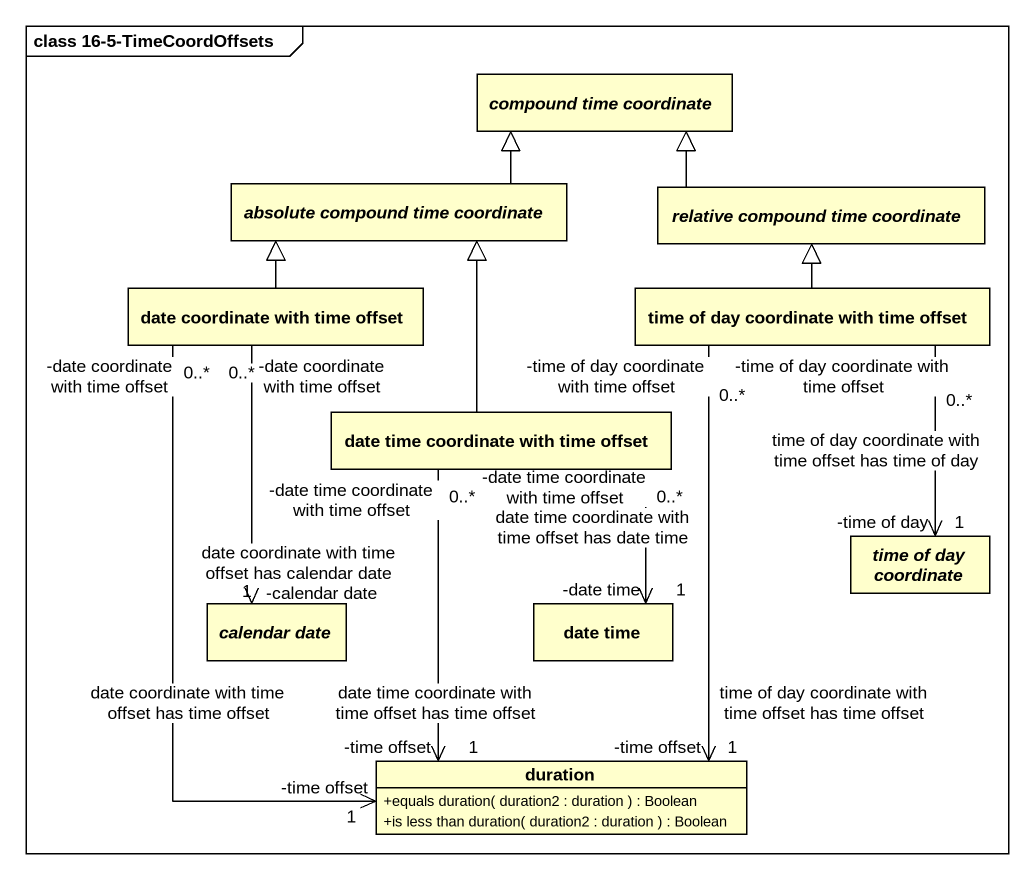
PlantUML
@startuml
mainframe class 16-5-TimeCoordOffsets
hide circle
hide empty members
skinparam classAttributeIconSize 0
abstract class "compound time coordinate" as compound_time_coordinate
abstract class "absolute compound time coordinate" as absolute_compound_time
abstract class "relative compound time coordinate" as relative_compound_time
class "date coordinate with time offset" as date_coordinate_with_time
class "time of day coordinate with time offset" as time_of_day_coordinate_with
class "date time coordinate with time offset" as date_time_coordinate_with
abstract class "time of day coordinate" as time_of_day_coordinate
abstract class "calendar date" as calendar_date
class "date time" as date_time
class duration {
  +equals duration( duration2 : duration ) : Boolean
  +is less than duration( duration2 : duration ) : Boolean
}
absolute_compound_time -right-|> compound_time_coordinate
relative_compound_time -left-|> compound_time_coordinate
date_coordinate_with_time -up-|> absolute_compound_time
date_coordinate_with_time "0..*\n-date coordinate with time offset" --> "-calendar date\n1" calendar_date : date coordinate with time offset has calendar date
date_coordinate_with_time "-date coordinate with time offset\n0..*" --> "-time offset\n1" duration : date coordinate with time offset has time offset
time_of_day_coordinate_with -up-|> relative_compound_time
time_of_day_coordinate_with "-time of day coordinate with time offset\n0..*" --> "-time of day\n1" time_of_day_coordinate : time of day coordinate with time offset has time of day
time_of_day_coordinate_with "-time of day coordinate with time offset\n0..*" --> "-time offset\n1" duration : time of day coordinate with time offset has time offset
date_time_coordinate_with -up-|> absolute_compound_time
date_time_coordinate_with "-date time coordinate with time offset\n0..*" --> "-date time\n1" date_time : date time coordinate with time offset has date time
date_time_coordinate_with "-date time coordinate with time offset\n0..*" --> "-time offset\n1" duration : date time coordinate with time offset has time offset
@enduml
